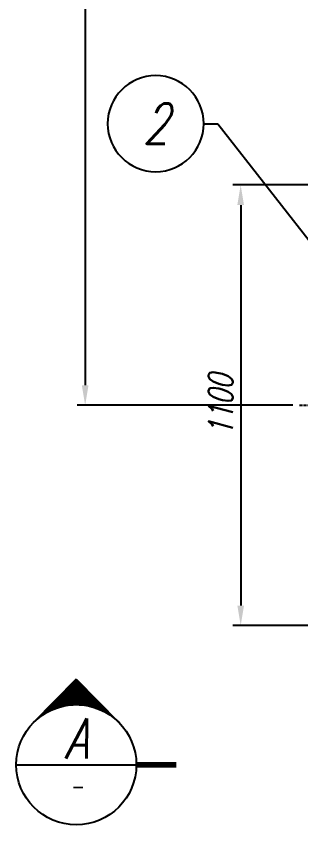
# Model space of a CAD drawing. Header units: millimetres. Extents: x -2122 to 22797, y 3569 to 89276.
# Drawn here: x -1668 to -957, y 77819 to 79838 of the extents above; entities that cross this region are included whole.
import ezdxf
from ezdxf.enums import TextEntityAlignment as Align

# ---------------------------------------------------------------- set-up
doc = ezdxf.new("R2010")
doc.units = ezdxf.units.MM
doc.header["$LTSCALE"] = 20
doc.linetypes.add('CENTER', pattern=[2, 1.25, -0.25, 0.25, -0.25])
for name, color, linetype in [('IA-DIM', 7, 'Continuous'), ('IA-EJES', 4, 'CENTER'), ('IA-SIMBOLS', 2, 'Continuous'), ('IA-TEXT', 2, 'Continuous')]:
    doc.layers.add(name, color=color, linetype=linetype)
doc.styles.add('ING-AMB', font='romans.shx', dxfattribs={"width": 0.75, "oblique": 15})
doc.styles.add('SALVADOR', font='romans.shx', dxfattribs={"width": 0.75, "oblique": 15})
doc.dimstyles.new('ING-AMB 16', dxfattribs={"dimscale": 16, "dimtxt": 3, "dimasz": 2.5, "dimexe": 1, "dimexo": 1, "dimgap": 1, "dimtad": 1, "dimdec": 0, "dimzin": 0, "dimdsep": 46, "dimtxsty": 'ING-AMB', "dimcen": 0.1, "dimclrd": 7, "dimclre": 7, "dimclrt": 2, "dimadec": 0, "dimazin": 0, "dimtfac": 1, "dimtdec": 0, "dimtmove": 0, "dimatfit": 0, "dimfxl": 1.25, "dimtfill": 1, "dimtolj": 1, "dimtzin": 0, "dimarcsym": 1})
doc.dimstyles.new('ING-AMB 20', dxfattribs={"dimscale": 20, "dimtxt": 3, "dimasz": 2.5, "dimexe": 1, "dimexo": 1, "dimgap": 1, "dimtad": 1, "dimdec": 0, "dimzin": 0, "dimdsep": 46, "dimtxsty": 'ING-AMB', "dimcen": 0.1, "dimclrd": 7, "dimclre": 7, "dimclrt": 2, "dimadec": 0, "dimazin": 0, "dimtfac": 1, "dimtdec": 0, "dimtmove": 0, "dimatfit": 0, "dimfxl": 1.25, "dimtolj": 1, "dimtzin": 0, "dimarcsym": 1})

# ---------------------------------------------------------------- blocks, each defined once
blk = doc.blocks.new('*U3')
at = {"layer": 'IA-EJES', "color": 0, "ltscale": 0.25, "transparency": 16777216}
for p, q in [((0, 69.85), (0, 352.75)), ((-352.75, 0), (-69.85, 0)), ((69.85, 0), (352.75, 0)), ((0, -352.75), (0, -69.85))]:
    blk.add_line(p, q, dxfattribs=at)
at = {"layer": 'IA-EJES', "color": 0, "linetype": 'Continuous', "ltscale": 0.25, "transparency": 16777216}
for p, q in [((0, -34.925), (0, 34.925)), ((-34.925, 0), (34.925, 0))]:
    blk.add_line(p, q, dxfattribs=at)
blk = doc.blocks.new('*D10')
at = {"layer": 'Defpoints', "color": 0, "transparency": 16777216}
for p in [(-827.9, 79416.2), (-1107.3, 78316.2), (-827.9, 78316.2)]:
    blk.add_point(p, dxfattribs=at)
at = {"layer": 'IA-DIM', "color": 7, "lineweight": -2, "transparency": 16777216}
for p, q in [((-847.9, 79416.2), (-1127.3, 79416.2)), ((-1107.3, 79366.2), (-1107.3, 78366.2)), ((-847.9, 78316.2), (-1127.3, 78316.2))]:
    blk.add_line(p, q, dxfattribs=at)
at = {"layer": 'IA-DIM', "color": 7, "transparency": 16777216}
for points in [[(-1115.6, 79366.2), (-1099, 79366.2), (-1107.3, 79416.2)], [(-1115.6, 78366.2), (-1099, 78366.2), (-1107.3, 78316.2)]]:
    blk.add_solid(points, dxfattribs=at)
at = {"layer": 'IA-DIM', "color": 2, "transparency": 16777216, "insert": (-1157.3, 78866.2), "char_height": 60, "attachment_point": 5, "rotation": 90, "style": 'ING-AMB'}
blk.add_mtext('\\A1;1100', dxfattribs=at)
blk = doc.blocks.new('*D41')
at = {"layer": 'Defpoints', "color": 0, "transparency": 16777216}
for p in [(-957.1, 82716.2), (-1495.6, 78866.2), (-957.1, 78866.2)]:
    blk.add_point(p, dxfattribs=at)
at = {"layer": 'IA-DIM', "color": 7, "lineweight": -2, "transparency": 16777216}
for p, q in [((-977.1, 82716.2), (-1515.6, 82716.2)), ((-1495.6, 82666.2), (-1495.6, 78916.2)), ((-977.1, 78866.2), (-1515.6, 78866.2))]:
    blk.add_line(p, q, dxfattribs=at)
at = {"layer": 'IA-DIM', "color": 7, "transparency": 16777216}
for points in [[(-1504, 82666.2), (-1487.3, 82666.2), (-1495.6, 82716.2)], [(-1504, 78916.2), (-1487.3, 78916.2), (-1495.6, 78866.2)]]:
    blk.add_solid(points, dxfattribs=at)
at = {"layer": 'IA-DIM', "color": 2, "transparency": 16777216, "insert": (-1545.6, 80791.2), "char_height": 60, "attachment_point": 5, "rotation": 90, "style": 'ING-AMB'}
blk.add_mtext('\\A1;3850', dxfattribs=at)
blk = doc.blocks.new('*X26')
at = {"color": 0}
for p, q in [((-1.33, 4.68), (3.08, 9.09)), ((-1.42, 4.77), (2.66, 8.84)), ((-1.24, 4.59), (2.76, 8.6)), ((-1.15, 4.51), (2.55, 8.2)), ((-1.06, 4.42), (2.39, 7.87)), ((-0.97, 4.33), (2.26, 7.56)), ((-0.88, 4.24), (2.15, 7.28)), ((-0.79, 4.16), (2.06, 7.01)), ((-0.71, 4.07), (1.99, 6.76)), ((-0.62, 3.98), (1.93, 6.53)), ((-0.53, 3.89), (1.88, 6.3)), ((-0.44, 3.8), (1.84, 6.08)), ((-0.35, 3.72), (1.81, 5.87)), ((-0.26, 3.63), (1.78, 5.67)), ((-0.17, 3.54), (1.76, 5.47)), ((-0.08, 3.45), (1.74, 5.28)), ((0.01, 3.36), (1.73, 5.09)), ((0.09, 3.28), (1.73, 4.91)), ((0.18, 3.19), (1.73, 4.73)), ((0.27, 3.1), (1.73, 4.56)), ((0.36, 3.01), (1.74, 4.39)), ((0.45, 2.92), (1.75, 4.22)), ((0.54, 2.84), (1.76, 4.06)), ((0.63, 2.75), (1.78, 3.9)), ((0.72, 2.66), (1.8, 3.75)), ((0.81, 2.57), (1.82, 3.59)), ((0.89, 2.49), (1.85, 3.44)), ((0.98, 2.4), (1.88, 3.29)), ((1.07, 2.31), (1.91, 3.15)), ((1.16, 2.22), (1.94, 3)), ((1.25, 2.13), (1.98, 2.86)), ((1.34, 2.05), (2.02, 2.73)), ((1.43, 1.96), (2.06, 2.59)), ((1.52, 1.87), (2.1, 2.45)), ((1.61, 1.78), (2.15, 2.32)), ((1.69, 1.69), (2.19, 2.19)), ((1.78, 1.61), (2.24, 2.06)), ((1.87, 1.52), (2.29, 1.94)), ((1.96, 1.43), (2.34, 1.81)), ((2.05, 1.34), (2.4, 1.69)), ((2.14, 1.26), (2.45, 1.57)), ((2.23, 1.17), (2.51, 1.45)), ((2.32, 1.08), (2.57, 1.33)), ((2.41, 0.99), (2.63, 1.22)), ((2.49, 0.9), (2.7, 1.11)), ((2.58, 0.82), (2.76, 0.99)), ((2.67, 0.73), (2.83, 0.88)), ((2.76, 0.64), (2.9, 0.77)), ((2.85, 0.55), (2.96, 0.67)), ((2.94, 0.46), (3.04, 0.56)), ((3.03, 0.38), (3.11, 0.46)), ((3.12, 0.29), (3.18, 0.35)), ((3.21, 0.2), (3.26, 0.25)), ((3.29, 0.11), (3.34, 0.15)), ((3.38, 0.02), (3.41, 0.05)), ((3.47, -0.06), (3.49, -0.04)), ((3.56, -0.15), (3.58, -0.14)), ((3.65, -0.24), (3.66, -0.23)), ((3.74, -0.33), (3.74, -0.32)), ((3.83, -0.41), (3.83, -0.41)), ((3.92, -0.5), (3.92, -0.5))]:
    blk.add_line(p, q, dxfattribs=at)
blk = doc.blocks.new('CIRCO1')
for q in [(-5.27, 5.33), (-5.27, -5.33)]:
    blk.add_line((-10.67, 0), q)
at = {"const_width": 0.7}
blk.add_lwpolyline([(0, -7.5), (0, -12.5)], dxfattribs=at)
blk.add_arc((0, 0), 7.5, 134.6778, 225.3222)
blk.add_blockref('*X26', (-9.23, -4.79))
blk = doc.blocks.new('CIRCO')
blk.add_line((-7.5, 0), (7.5, 0))
blk.add_circle((0, 0), 7.5)
at = {"style": 'SALVADOR', "oblique": 15, "width": 0.75}
for tag, height, p in [('N', 5, (0, 0.78)), ('REFER', 2, (0, -3.68))]:
    blk.add_attdef(tag, text='', height=height, dxfattribs=at).set_placement(p, align=Align.CENTER)
blk = doc.blocks.new('EJE')
blk.add_circle((0, 6), 6)
at = {"style": 'SALVADOR', "oblique": 15, "width": 0.75}
blk.add_attdef('N', text='', height=5, dxfattribs=at).set_placement((0, 6), align=Align.MIDDLE)

msp = doc.modelspace()

# ---------------------------------------------------------------- block references
at = {"layer": 'IA-EJES', "ltscale": 0.25}
msp.add_blockref('*U3', (-607.9, 78866.2), dxfattribs=at)
at = {"layer": 'IA-SIMBOLS', "color": 2, "xscale": -20, "yscale": 20, "zscale": 20, "rotation": 90}
msp.add_blockref('CIRCO1', (-1517.9, 77968.7, -395), dxfattribs=at)
at = {"layer": 'IA-SIMBOLS', "xscale": 20, "yscale": 20, "zscale": 20}
msp.add_blockref('CIRCO', (-1517.9, 77968.7, -395), dxfattribs=at).add_auto_attribs({'N': 'A', 'REFER': '-'})
at = {"layer": 'IA-TEXT'}
ref = msp.add_blockref('EJE', (-1319.5, 79449.3), dxfattribs=dict(at, xscale=-20, yscale=20, zscale=20))
ref.add_attrib('N', '2', dxfattribs={"layer": '0', "height": 100, "style": 'SALVADOR', "oblique": 15, "width": 0.75}).set_placement((-1319.5, 79569.3), align=Align.MIDDLE)

# ---------------------------------------------------------------- dimensions: what is measured, and where the dimension line sits
at = {"layer": 'IA-DIM'}
for base, p1, p2, picture, middle in [((-1495.6, 78866.2), (-957.1, 82716.2), (-957.1, 78866.2), '*D41', (-1545.6, 80791.2)), ((-1107.3, 78316.2), (-827.9, 79416.2), (-827.9, 78316.2), '*D10', (-1157.3, 78866.2))]:
    dim = msp.add_linear_dim(base=base, p1=p1, p2=p2, angle=90, dimstyle='ING-AMB 20', override={"dimpost": '\\X'}, dxfattribs=at)
    dim.commit()
    dim.dimension.update_dxf_attribs({"geometry": picture, "text_midpoint": middle})

# ---------------------------------------------------------------- leaders
at = {"layer": 'IA-TEXT'}
msp.add_leader([(-827.9, 79137.5), (-1164, 79568.2), (-1200.2, 79568.2)], dimstyle='ING-AMB 16', override={"dimgap": 1, "dimtad": 0}, dxfattribs=at)

doc.saveas('drawing.dxf')
